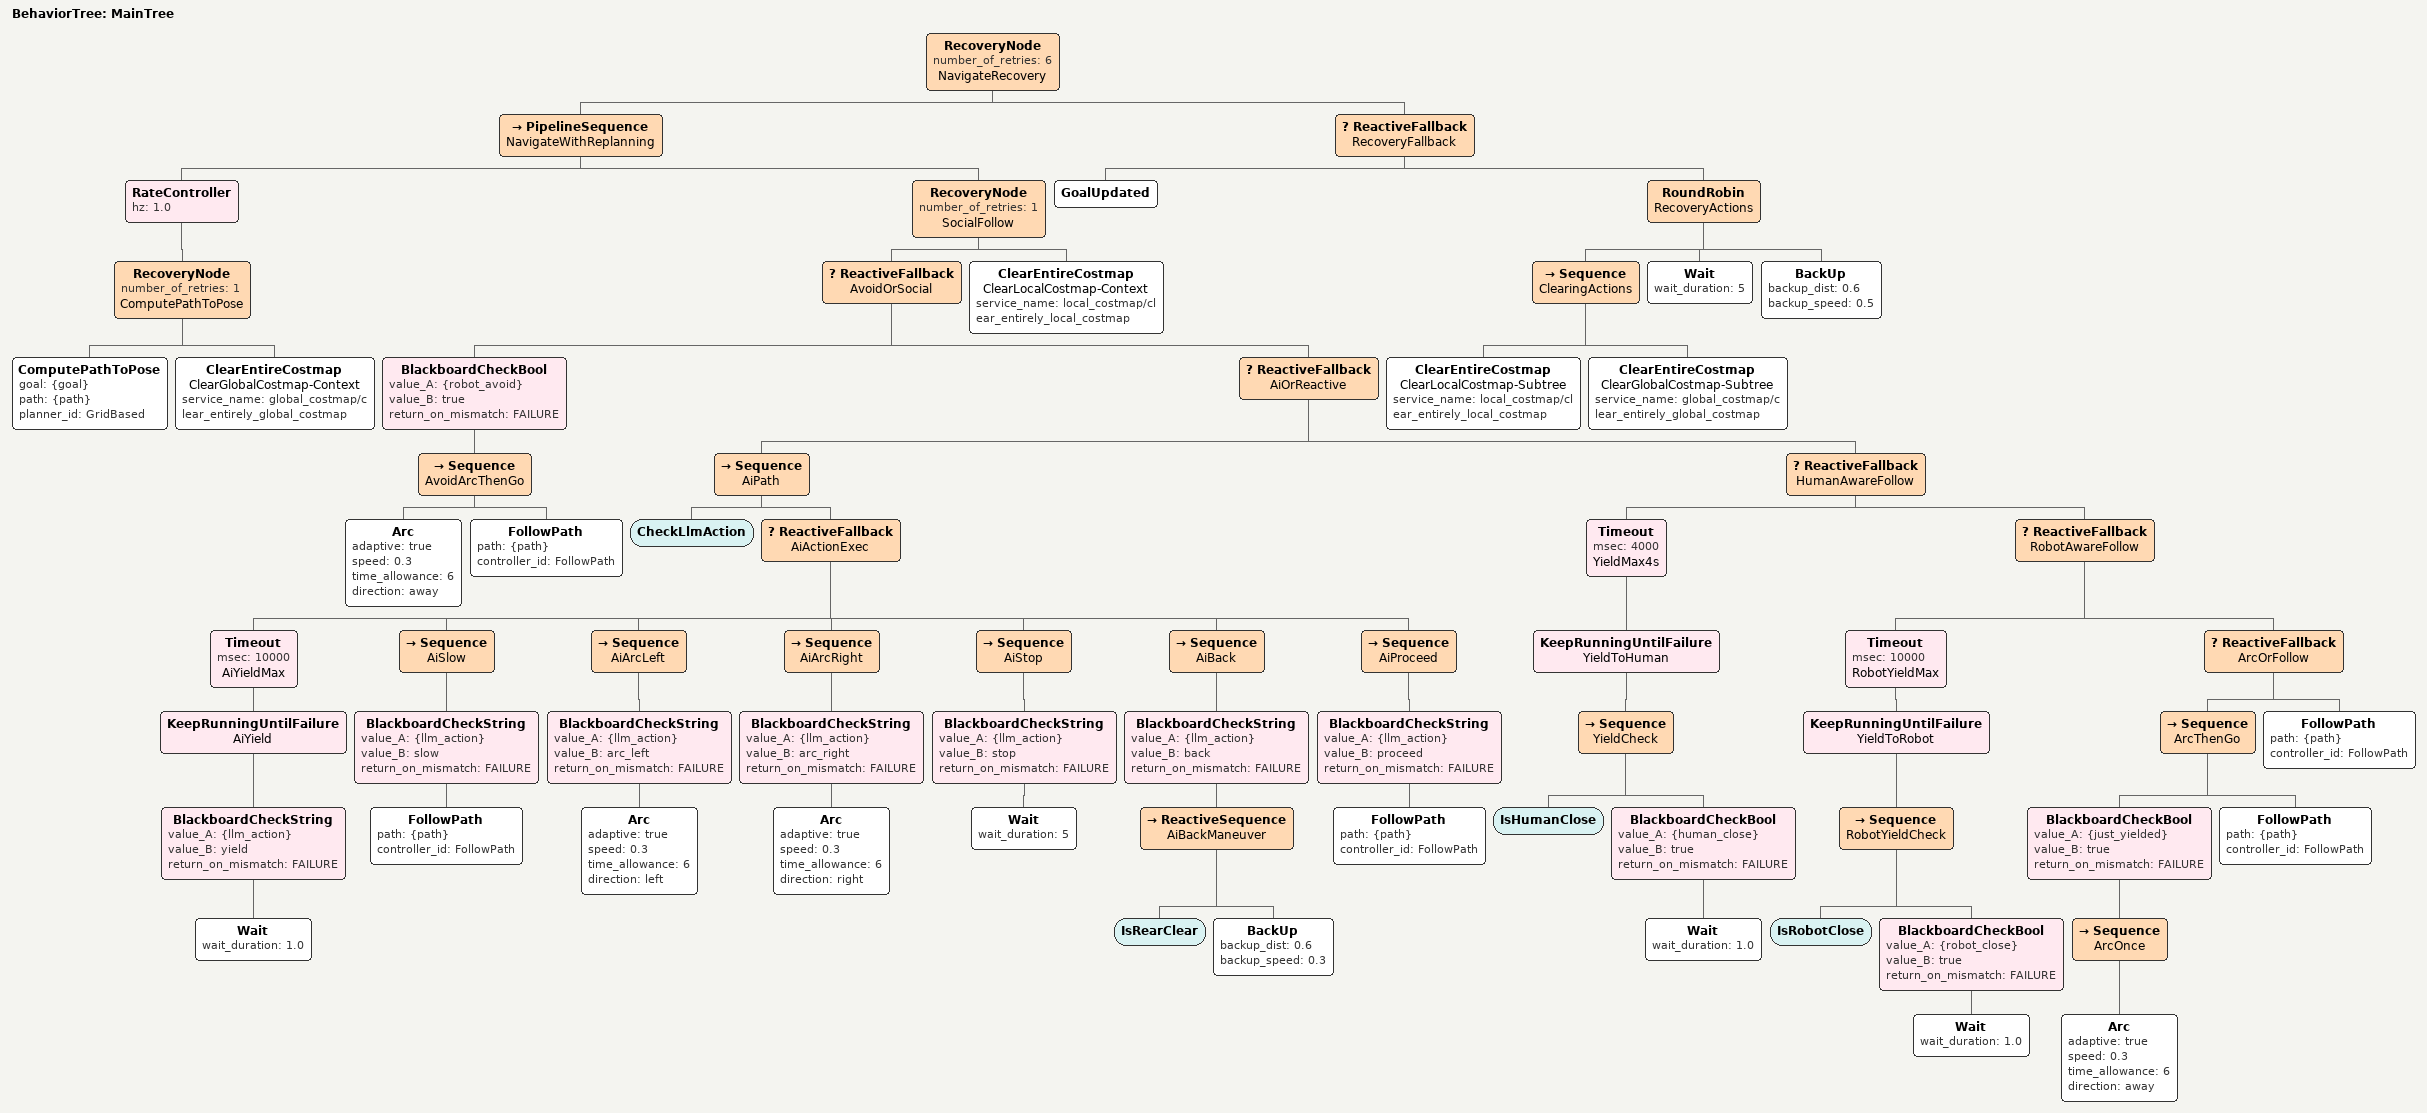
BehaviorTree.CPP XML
<root main_tree_to_execute="MainTree">
  <BehaviorTree ID="MainTree">
    <RecoveryNode number_of_retries="6" name="NavigateRecovery">
      <PipelineSequence name="NavigateWithReplanning">
        <RateController hz="1.0">
          <RecoveryNode number_of_retries="1" name="ComputePathToPose">
            <ComputePathToPose goal="{goal}" path="{path}" planner_id="GridBased"/>
            <ClearEntireCostmap name="ClearGlobalCostmap-Context" service_name="global_costmap/clear_entirely_global_costmap"/>
          </RecoveryNode>
        </RateController>

        <RecoveryNode number_of_retries="1" name="SocialFollow">
          <ReactiveFallback name="AvoidOrSocial">
            <BlackboardCheckBool value_A="{robot_avoid}" value_B="true" return_on_mismatch="FAILURE">
              <Sequence name="AvoidArcThenGo">
                <Arc adaptive="true" speed="0.3" time_allowance="6" direction="away"/>
                <FollowPath path="{path}" controller_id="FollowPath"/>
              </Sequence>
            </BlackboardCheckBool>
            <ReactiveFallback name="AiOrReactive">
            <!-- LLM-DRIVEN PATH (primary) -->
            <Sequence name="AiPath">
              <CheckLlmAction/>
              <ReactiveFallback name="AiActionExec">
                <Timeout msec="10000" name="AiYieldMax">
                  <KeepRunningUntilFailure name="AiYield">
                    <BlackboardCheckString value_A="{llm_action}" value_B="yield" return_on_mismatch="FAILURE">
                      <Wait wait_duration="1.0"/>
                    </BlackboardCheckString>
                  </KeepRunningUntilFailure>
                </Timeout>
                <Sequence name="AiSlow">
                  <BlackboardCheckString value_A="{llm_action}" value_B="slow" return_on_mismatch="FAILURE">
                    <FollowPath path="{path}" controller_id="FollowPath"/>
                  </BlackboardCheckString>
                </Sequence>
                <Sequence name="AiArcLeft">
                  <BlackboardCheckString value_A="{llm_action}" value_B="arc_left" return_on_mismatch="FAILURE">
                    <Arc adaptive="true" speed="0.3" time_allowance="6" direction="left"/>
                  </BlackboardCheckString>
                </Sequence>
                <Sequence name="AiArcRight">
                  <BlackboardCheckString value_A="{llm_action}" value_B="arc_right" return_on_mismatch="FAILURE">
                    <Arc adaptive="true" speed="0.3" time_allowance="6" direction="right"/>
                  </BlackboardCheckString>
                </Sequence>
                <Sequence name="AiStop">
                  <BlackboardCheckString value_A="{llm_action}" value_B="stop" return_on_mismatch="FAILURE">
                    <Wait wait_duration="5"/>
                  </BlackboardCheckString>
                </Sequence>
                <Sequence name="AiBack">
                  <BlackboardCheckString value_A="{llm_action}" value_B="back" return_on_mismatch="FAILURE">
                    <ReactiveSequence name="AiBackManeuver">
                      <IsRearClear/>
                      <BackUp backup_dist="0.6" backup_speed="0.3"/>
                    </ReactiveSequence>
                  </BlackboardCheckString>
                </Sequence>
                <Sequence name="AiProceed">
                  <BlackboardCheckString value_A="{llm_action}" value_B="proceed" return_on_mismatch="FAILURE">
                    <FollowPath path="{path}" controller_id="FollowPath"/>
                  </BlackboardCheckString>
                </Sequence>
              </ReactiveFallback>
            </Sequence>
            <!-- REACTIVE SAFETY NET (fallback): used when the LLM is silent -->
            <ReactiveFallback name="HumanAwareFollow">
              <Timeout msec="4000" name="YieldMax4s">
                <KeepRunningUntilFailure name="YieldToHuman">
                  <Sequence name="YieldCheck">
                    <IsHumanClose/>
                    <BlackboardCheckBool value_A="{human_close}" value_B="true" return_on_mismatch="FAILURE">
                      <Wait wait_duration="1.0"/>
                    </BlackboardCheckBool>
                  </Sequence>
                </KeepRunningUntilFailure>
              </Timeout>
              <ReactiveFallback name="RobotAwareFollow">
                <Timeout msec="10000" name="RobotYieldMax">
                  <KeepRunningUntilFailure name="YieldToRobot">
                    <Sequence name="RobotYieldCheck">
                      <IsRobotClose/>
                      <BlackboardCheckBool value_A="{robot_close}" value_B="true" return_on_mismatch="FAILURE">
                        <Wait wait_duration="1.0"/>
                      </BlackboardCheckBool>
                    </Sequence>
                  </KeepRunningUntilFailure>
                </Timeout>
                <ReactiveFallback name="ArcOrFollow">
                  <Sequence name="ArcThenGo">
                    <BlackboardCheckBool value_A="{just_yielded}" value_B="true" return_on_mismatch="FAILURE">
                      <Sequence name="ArcOnce">
                        <Arc adaptive="true" speed="0.3" time_allowance="6" direction="away"/>
                      </Sequence>
                    </BlackboardCheckBool>
                    <FollowPath path="{path}" controller_id="FollowPath"/>
                  </Sequence>
                  <FollowPath path="{path}" controller_id="FollowPath"/>
                </ReactiveFallback>
              </ReactiveFallback>
            </ReactiveFallback>
          </ReactiveFallback>
          </ReactiveFallback>
          <ClearEntireCostmap name="ClearLocalCostmap-Context" service_name="local_costmap/clear_entirely_local_costmap"/>
        </RecoveryNode>
      </PipelineSequence>

      <!-- Recovery fallback when stuck / planning fails -->
      <ReactiveFallback name="RecoveryFallback">
        <GoalUpdated/>
        <RoundRobin name="RecoveryActions">
          <Sequence name="ClearingActions">
            <ClearEntireCostmap name="ClearLocalCostmap-Subtree" service_name="local_costmap/clear_entirely_local_costmap"/>
            <ClearEntireCostmap name="ClearGlobalCostmap-Subtree" service_name="global_costmap/clear_entirely_global_costmap"/>
          </Sequence>
          <!-- NO in-place Spin: real rovers have adhesive-taped wheels -->
          <Wait wait_duration="5"/>
          <BackUp backup_dist="0.6" backup_speed="0.5"/>
        </RoundRobin>
      </ReactiveFallback>
    </RecoveryNode>
  </BehaviorTree>
</root>
